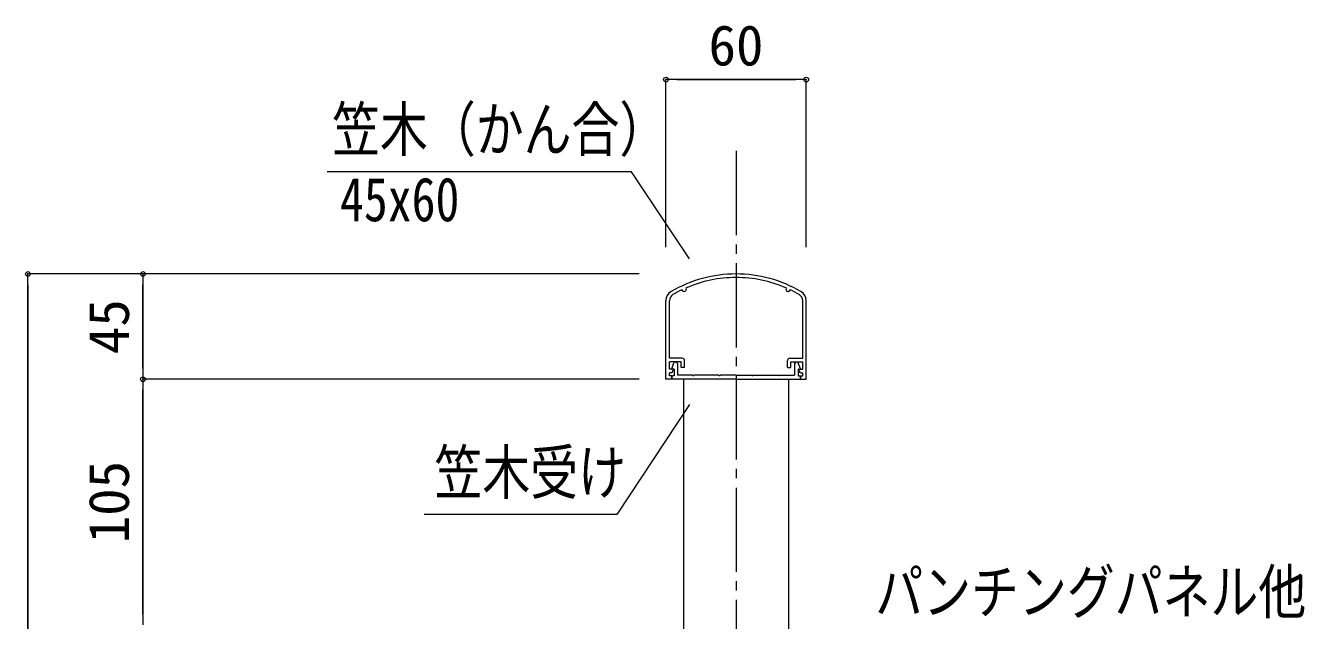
# Model space of a CAD drawing. Units: millimetres at full size. Extents: x -1603 to 1599, y -1129 to 1133.
# Drawn here: x -356 to 191, y 269 to 523 of the extents above; entities that cross this region are included whole.
import ezdxf
from ezdxf.enums import TextEntityAlignment as Align

# ---------------------------------------------------------------- set-up
doc = ezdxf.new("R2010")
doc.units = ezdxf.units.MM
doc.header["$LTSCALE"] = 4
doc.header["$PDMODE"] = 32
doc.header["$PDSIZE"] = 2
doc.linetypes.add('CHAIN2', pattern=[12, 9, -1, 1, -1])
for name, color, linetype, lineweight in [('0-0_0', 7, 'Continuous', 18), ('0-1_1手摺寸法', 3, 'Continuous', 18), ('0-5_3中心線', 2, 'CHAIN2', 18), ('0-6_41ｱﾙﾐ', 6, 'Continuous', 18)]:
    doc.layers.add(name, color=color, linetype=linetype, lineweight=lineweight)
doc.styles.add('ＭＳ ゴシック', font='')
doc.styles.get('ＭＳ ゴシック').set_extended_font_data('MS Gothic')

msp = doc.modelspace()

# ---------------------------------------------------------------- linework, layer by layer
at = {"layer": '0-0_0'}
for p, q in [((-82.296, 372.108), (-82.296, 405.696)), ((-80.796, 381.108), (-80.796, 405.696)), ((-23.796, 381.108), (-23.796, 405.696)), ((-22.296, 372.108), (-22.296, 405.696)), ((-75.296, 381.108), (-80.796, 381.108)), ((-75.796, 379.608), (-80.796, 379.608)), ((-80.796, 376.408), (-80.796, 379.608)), ((-75.796, 377.108), (-75.796, 379.608)), ((-74.296, 377.108), (-74.296, 380.108)), ((-30.296, 377.108), (-30.296, 380.108)), ((-29.296, 381.108), (-23.796, 381.108)), ((-28.796, 377.108), (-28.796, 379.608)), ((-28.796, 379.608), (-23.796, 379.608)), ((-23.796, 376.408), (-23.796, 379.608)), ((-79.796, 372.108), (-82.296, 372.108)), ((-79.169, 376.408), (-80.796, 376.408)), ((-80.796, 373.608), (-80.796, 374.908)), ((-80.796, 373.608), (-80.796, 374.908)), ((-79.796, 374.908), (-80.796, 374.908)), ((-79.796, 373.608), (-80.796, 373.608)), ((-79.796, 374.908), (-79.003, 376.096)), ((-79.796, 372.108), (-79.796, 373.608)), ((-74.296, 377.108), (-75.796, 377.108)), ((-74.796, 372.108), (-74.796, -91.386)), ((-30.296, 377.108), (-28.796, 377.108)), ((-29.796, 372.108), (-29.796, -91.386)), ((-24.796, 374.908), (-25.588, 376.096)), ((-25.422, 376.408), (-23.796, 376.408)), ((-24.796, 374.908), (-23.796, 374.908)), ((-24.796, 373.608), (-23.796, 373.608)), ((-24.796, 372.108), (-24.796, 373.608)), ((-24.796, 372.108), (-22.296, 372.108)), ((-23.796, 373.608), (-23.796, 374.908)), ((-23.796, 373.608), (-23.796, 374.908))]:
    msp.add_line(p, q, dxfattribs=at)
for points in [[(-72.223, 423.522), (-96.997, 460.814), (-227.176, 460.814)], [(-72.163, 361.294), (-103.28, 314.324), (-185.662, 314.324)]]:
    msp.add_lwpolyline(points, dxfattribs=at)
for centre, radius, start, end in [((-52.296, 362.108), 55, 90, 120.328), ((-52.296, 362.108), 55, 59.672, 90), ((-52.296, 362.108), 53.5, 115.693, 120.328), ((-74.546, 410.646), 1, 199.126, 30.128), ((-52.296, 362.108), 53.5, 90, 113.561), ((-52.296, 362.108), 53.5, 66.439, 90), ((-30.046, 410.646), 1, 149.872, 340.874), ((-52.296, 362.108), 53.5, 59.672, 64.307), ((-77.796, 405.696), 4.5, 120.328, 180), ((-77.796, 405.696), 3, 120.328, 180), ((-26.796, 405.696), 3, 0, 59.672), ((-26.796, 405.696), 4.5, 0, 59.672), ((-75.296, 380.108), 1, 0, 90), ((-29.296, 380.108), 1, 90, 180), ((-79.169, 376.208), 0.2, 326.31, 90), ((-25.422, 376.208), 0.2, 90, 213.69)]:
    msp.add_arc(centre, radius, start, end, dxfattribs=at)
at = {"layer": '0-1_1手摺寸法'}
for p, q in [((-82.296, 428.608), (-82.296, 500.266)), ((-22.296, 500.266), (-82.296, 500.266)), ((-77.696, 500.266), (-26.896, 500.266)), ((-22.296, 428.608), (-22.296, 500.266)), ((-93.796, 417.108), (-355.23, 417.108)), ((-355.23, -682.892), (-355.23, 417.108)), ((-93.796, 417.108), (-306.006, 417.108)), ((-306.006, 417.108), (-306.006, 372.108)), ((-355.23, 412.508), (-355.23, -678.292)), ((-306.006, 376.708), (-306.006, 412.508)), ((-93.796, 372.108), (-306.006, 372.108)), ((-93.796, 372.108), (-306.006, 372.108)), ((-306.006, 372.108), (-306.006, 267.108)), ((-306.006, 271.708), (-306.006, 367.508)), ((-306.006, 271.708), (-306.006, 276.308))]:
    msp.add_line(p, q, dxfattribs=at)
for p in [(-82.296, 500.266), (-22.296, 500.266), (-355.23, 417.108), (-306.006, 417.108), (-306.006, 372.108)]:
    msp.add_point(p, dxfattribs=at)
at = {"layer": '0-5_3中心線'}
msp.add_line((-52.296, 469.737), (-52.296, -842.622), dxfattribs=at)
at = {"layer": '0-6_41ｱﾙﾐ'}
for p, q in [((-79.796, 376.608), (-78.91, 379.087)), ((-77.296, 378.647), (-77.296, 373.908)), ((-27.296, 378.647), (-27.296, 373.908)), ((-24.796, 376.608), (-25.681, 379.087)), ((-79.796, 373.108), (-79.796, 372.108)), ((-52.296, 372.108), (-79.796, 372.108)), ((-78.796, 376.408), (-79.596, 376.408)), ((-78.796, 373.608), (-79.296, 373.608)), ((-78.796, 376.408), (-78.796, 373.608)), ((-70.896, 373.908), (-77.296, 373.908)), ((-70.896, 373.908), (-70.765, 373.7)), ((-70.296, 373.908), (-70.427, 373.7)), ((-59.596, 373.908), (-70.296, 373.908)), ((-59.596, 373.908), (-59.465, 373.7)), ((-58.996, 373.908), (-59.127, 373.7)), ((-52.296, 373.908), (-58.996, 373.908)), ((-52.296, 373.908), (-45.596, 373.908)), ((-52.296, 372.108), (-24.796, 372.108)), ((-45.596, 373.908), (-45.465, 373.7)), ((-44.996, 373.908), (-45.127, 373.7)), ((-44.996, 373.908), (-34.296, 373.908)), ((-34.296, 373.908), (-34.165, 373.7)), ((-33.696, 373.908), (-33.827, 373.7)), ((-33.696, 373.908), (-27.296, 373.908)), ((-25.796, 376.408), (-24.996, 376.408)), ((-25.796, 376.408), (-25.796, 373.608)), ((-25.796, 373.608), (-25.296, 373.608)), ((-24.796, 373.108), (-24.796, 372.108))]:
    msp.add_line(p, q, dxfattribs=at)
for centre, radius, start, end in [((-78.208, 378.48), 0.928, 10.394, 139.128), ((-26.383, 378.48), 0.928, 40.872, 169.606), ((-79.596, 376.608), 0.2, 180, 270), ((-79.296, 373.108), 0.5, 90, 180), ((-70.596, 373.808), 0.2, 212.334, 327.666), ((-59.296, 373.808), 0.2, 212.334, 327.666), ((-45.296, 373.808), 0.2, 212.334, 327.666), ((-33.996, 373.808), 0.2, 212.334, 327.666), ((-25.296, 373.108), 0.5, 0, 90), ((-24.996, 376.608), 0.2, 270, 0)]:
    msp.add_arc(centre, radius, start, end, dxfattribs=at)

# ---------------------------------------------------------------- texts
at = {"layer": '0-0_0', "style": 'ＭＳ ゴシック', "width": 0.8}
for s, p in [('笠木（かん合）', (-225.102, 463.957)), ('45x60', (-221.73, 434.025)), ('笠木受け', (-181.319, 317.307)), ('パンチングパネル他', (7.264, 266.22))]:
    msp.add_text(s, height=18.77, dxfattribs=at).set_placement(p, align=Align.BOTTOM_LEFT)
at = {"layer": '0-1_1手摺寸法', "style": 'ＭＳ ゴシック'}
msp.add_text('60', height=17.27, dxfattribs=at).set_placement((-64.072, 501.085), align=Align.BOTTOM_LEFT)
for s, p in [('45', (-306.825, 382.831)), ('105', (-306.825, 301.943))]:
    msp.add_text(s, height=17.27, rotation=90, dxfattribs=at).set_placement(p, align=Align.BOTTOM_LEFT)

doc.saveas('drawing.dxf')
